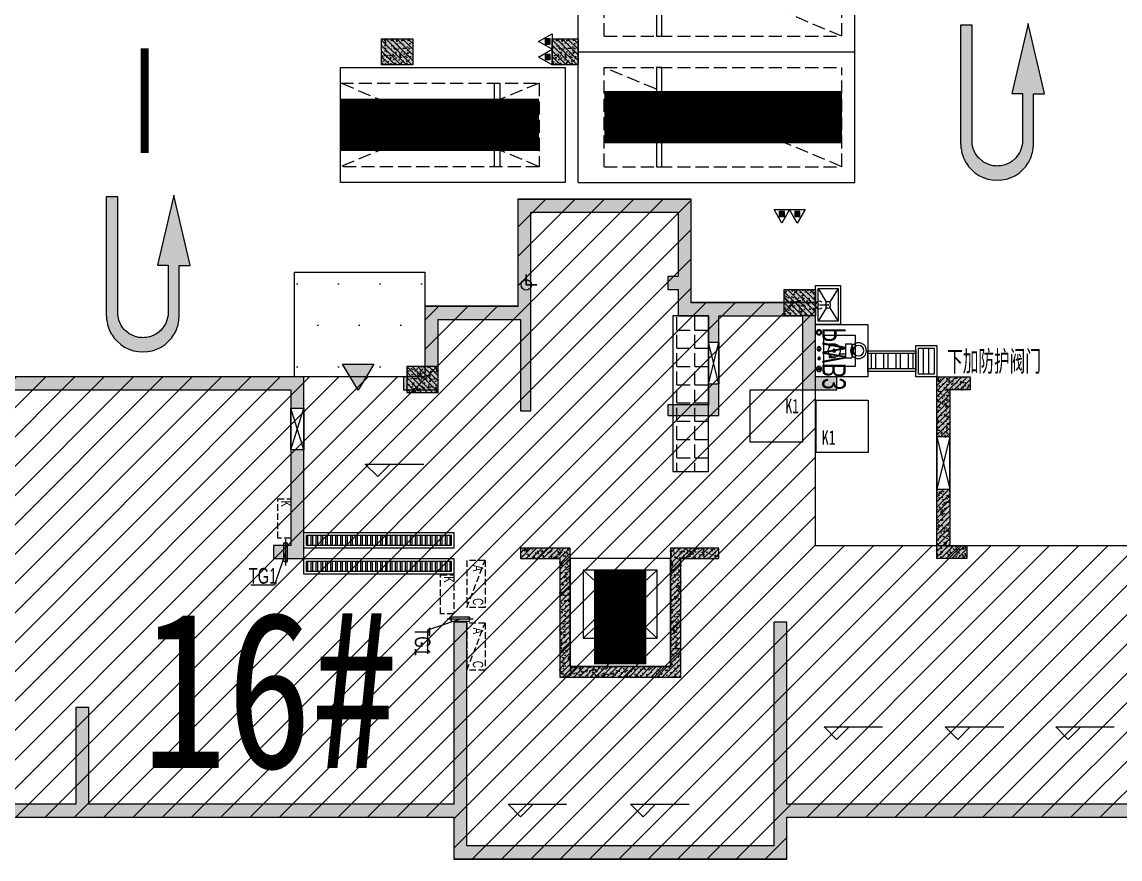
# Model space of a CAD drawing. Extents: x -1338203 to 1886333, y -783476 to 1038610.
# Drawn here: x 580519 to 601548, y 235343 to 251370 of the extents above; entities that cross this region are included whole.
import ezdxf
from ezdxf.enums import TextEntityAlignment as Align

# ---------------------------------------------------------------- set-up
doc = ezdxf.new("R2010")
doc.units = 0
doc.header["$LTSCALE"] = 1000
doc.header["$MEASUREMENT"] = 0
for name, pattern in [('A-001-平面B2$0$__DASH', [0.35, 0.25, -0.1]), ('A-16-平面B1改$0$DASH', [0.35, 0.25, -0.1]), ('DASH', [0.35, 0.25, -0.1])]:
    doc.linetypes.add(name, pattern=pattern)
for name, color, linetype in [('0A-P-PKNG-LINE', 9, 'Continuous'), ('0P-EQUIP-CW', 7, 'Continuous'), ('0P-PIPE-CW', 3, 'Continuous'), ('A-001-平面参照B1$0$0A-ELEV-PATT', 8, 'Continuous'), ('A-001-平面参照B1$0$0G-NOTE', 4, 'Continuous'), ('A-001-平面参照B1$0$AUDIT_D_220531184525-2', 40, 'Continuous'), ('A-001-车位参照B1$0$A-001-车位参照B1$0$0A-P-PKNG-CAR(A)', 43, 'Continuous'), ('A-001-车位参照B1$0$A-001-车位参照B1$0$0A-P-PKNG-CAR(B)', 21, 'Continuous'), ('A-16-平面B1改$0$0A-A-SYMB-LEAD', 13, 'Continuous'), ('A-16-平面B1改$0$0A-A-SYMB-SHAF', 190, 'Continuous'), ('A-16-平面B1改$0$0A-O-EQPM', 215, 'Continuous'), ('A-16-平面B1改$0$A-16-平面B1$0$0A-A-SYMB-ELEV', 150, 'Continuous'), ('A-16-平面B1改$0$A-16-平面B1$0$0A-E-EVTR', 2, 'Continuous'), ('A-16-平面B1改$0$A-16-平面B1$0$110户型坡道（A02.A03.A06）$0$0A-P-FLOR-P&D', 190, 'Continuous'), ('A-FIRE', 7, 'Continuous'), ('p-a-core', 1, 'Continuous'), ('p-a-mini', 150, 'Continuous'), ('p-a-regular', 5, 'Continuous'), ('S-16-柱墙B1_1$0$0S-CW-HATCH', 251, 'Continuous'), ('S-16-柱墙B1_1$0$0S-CW-HATCH-UP', 251, 'Continuous'), ('S-16-柱墙B1_1$0$0S-CW-LINE', 72, 'Continuous'), ('S-16-柱墙B1_1$0$0S-S-HOLE', 55, 'Continuous'), ('S001地下一墙柱$0$S001地下一墙柱$0$0S-CC-LINE', 52, 'Continuous'), ('S001地下一墙柱$0$S001地下一墙柱$0$0S-CW-HATCH', 251, 'Continuous'), ('S001地下一墙柱$0$S001地下一墙柱$0$0S-CW-HATCH-UP', 251, 'Continuous'), ('中心线', 42, 'Continuous'), ('可见线', 7, 'Continuous'), ('地面指向箭头', 7, 'Continuous'), ('负一层消火栓$0$0P-EQUIP-FH', 7, 'Continuous'), ('负一层集水坑及排水沟$0$0P-A-LEAD', 3, 'Continuous'), ('负一层集水坑及排水沟$0$负一层集水坑及排水沟$0$P001-预留预埋-B1$0$0A-O-FIXT', 6, 'Continuous'), ('负一层集水坑及排水沟$0$负一层集水坑及排水沟$0$P001-预留预埋-B1$0$0P-EQUIP-WW', 7, 'Continuous'), ('负一层集水坑及排水沟$0$负一层集水坑及排水沟$0$P001-预留预埋-B1$0$A-001-平面B1$0$0A-A-HATH', 8, 'Continuous'), ('负一层集水坑及排水沟$0$负一层集水坑及排水沟$0$P001-预留预埋-B1$0$A-001-平面B1$0$0A-P-ROOF-DRAN', 190, 'Continuous'), ('负一层集水坑及排水沟$0$负一层集水坑及排水沟$0$P001-预留预埋-B1$0$P001-预留预埋-B1$0$0P-EQUIP-WW', 7, 'Continuous')]:
    doc.layers.add(name, color=color, linetype=linetype)
for name, color, linetype, plot in [('A-001-主楼相对位置参照$0$AAD-A-MARK', 6, 'Continuous', False), ('A-16-平面B1改$0$A-16-平面B1$0$AAD-A-MARK', 6, 'Continuous', False), ('S-16-柱墙B1_1$0$AAD-A-MARK', 6, 'Continuous', False)]:
    doc.layers.add(name, color=color, linetype=linetype, plot=plot)
doc.styles.add('A-001-平面参照B1$0$AAD-HT', font='simhei.ttf', dxfattribs={"width": 0.6})
doc.styles.add('A-16-平面B1改$0$AAD-TXT', font='AAD-TXT', dxfattribs={"width": 0.7, "bigfont": 'AAD-HZTXT'})
doc.styles.add('仿宋_GB2312', font='simfang.ttf', dxfattribs={"width": 0.7, "height": 4})
doc.styles.add('负一层集水坑及排水沟$0$AAD-TXT', font='AAD-TXT.shx', dxfattribs={"width": 0.7, "bigfont": 'AAD-HZTXT.shx'})
doc.styles.add('负一层集水坑及排水沟$0$负一层集水坑及排水沟$0$P001-预留预埋-B1$0$P001-预留预埋-B1$0$AAD-TXT', font='AAD-TXT.shx', dxfattribs={"width": 0.7, "height": 3, "bigfont": 'AAD-HZTXT.shx'})
pattern_1 = [(45, (0, 0), (-53.03301, 53.03301), []), (50, (0, 0), (215.17805, -18.82564), [22.5, -247.5]), (355, (0, 0), (-41.6254, 225.6576), [18, -198]), (100.4514, (17.93, -1.57), (173.5528, 206.8319), [19.1221, -210.3426]), (46.1842, (0, 60), (320.1723, -49.6557), [33.75, -371.25]), (96.6356, (26.68, 55.86), (280.3988, 292.2354), [28.683, -315.514]), (351.1842, (0, 60), (280.3986, 292.2356), [27, -297]), (21, (30, 45), (179.0721, -120.7857), [22.5, -247.5]), (326, (30, 45), (72.9946, 217.545), [18, -198]), (71.4514, (44.92, 34.93), (252.0668, 96.75915), [19.1221, -210.3426]), (37.5, (0, 0), (3.64796, 99.86816), [0, -195.6, 0, -201, 0, -198.75]), (7.5, (0, 0), (78.92086, 118.32351), [0, -114.6, 0, -191.1, 0, -75.75]), (327.5, (-66.9, 0), (160.14673, -6.76646), [0, -75, 0, -234, 0, -310.5]), (317.5, (-96.9, 0), (174.95585, 30.0315), [0, -97.5, 0, -155.4, 0, -220.5])]

# ---------------------------------------------------------------- blocks, each defined once
blk = doc.blocks.new('A-001-平面参照B1')
at = {"layer": 'A-001-平面参照B1$0$0A-ELEV-PATT'}
h = blk.add_hatch(dxfattribs=at)
h.set_pattern_fill('DOTS', color=256, scale=500)
h.set_pattern_definition([(0, (-766365.4, -306889.1), (396.875, 793.75), [0, -793.75])])
h.paths.add_polyline_path([(-180629, -60313), (-178129, -60313), (-178129, -62313), (-180629, -62313)])
at = {"layer": 'A-001-平面参照B1$0$AUDIT_D_220531184525-2', "ltscale": 0.002}
blk.add_lwpolyline([(-180629, -62313), (-180629, -60313), (-178129, -60313), (-178129, -62313), (-180629, -62313)], dxfattribs=at)
at = {"layer": 'A-001-平面参照B1$0$0G-NOTE', "style": 'A-001-平面参照B1$0$AAD-HT', "width": 0.8}
blk.add_text('16#', height=3000, rotation=0, dxfattribs=at).set_placement((-183556, -68304), align=Align.MIDDLE_LEFT)
blk = doc.blocks.new('负一层集水坑及排水沟$0$负一层集水坑及排水沟$0$P001-预留预埋-B1$0$EREF')
at = {"layer": '负一层集水坑及排水沟$0$负一层集水坑及排水沟$0$P001-预留预埋-B1$0$P001-预留预埋-B1$0$0P-EQUIP-WW'}
for p, q in [((81104, 163835), (81104, 163235)), ((81704, 163835), (81104, 163835)), ((81704, 163235), (81704, 163835)), ((81748, 163902), (81730, 163920)), ((81767, 163905), (81733, 163939)), ((81777, 163917), (81745, 163949)), ((81274, 163735), (81337, 163735)), ((81274, 163735), (81274, 163719)), ((81274, 163719), (81317, 163719)), ((81274, 163706), (81306, 163706)), ((81274, 163706), (81274, 163615)), ((81274, 163615), (81285, 163615)), ((81471, 163735), (81534, 163735)), ((81491, 163719), (81534, 163719)), ((81502, 163706), (81534, 163706)), ((81523, 163615), (81534, 163615)), ((81534, 163735), (81534, 163719)), ((81534, 163706), (81534, 163615)), ((81270, 163416), (81538, 163416)), ((81270, 163416), (81270, 163295)), ((81345, 163529), (81345, 163416)), ((81463, 163529), (81463, 163416)), ((81538, 163416), (81538, 163295)), ((81104, 163235), (81704, 163235)), ((81270, 163295), (81538, 163295)), ((81328, 163289), (81480, 163289)), ((81328, 163289), (81328, 163280)), ((81328, 163280), (81480, 163280)), ((81345, 163295), (81345, 163289)), ((81345, 163280), (81345, 163252)), ((81463, 163295), (81463, 163289)), ((81463, 163280), (81463, 163252)), ((81480, 163289), (81480, 163280))]:
    blk.add_line(p, q, dxfattribs=at)
blk.add_lwpolyline([(80904, 163992), (80904, 162992), (81904, 162992), (81904, 163992)], close=True, dxfattribs=at)
for centre, radius in [((81054, 163926), 50), ((81054, 163926), 35), ((81369, 163926), 40), ((81369, 163926), 25), ((81554, 163926), 25), ((81554, 163926), 15), ((81754, 163926), 50), ((81754, 163926), 25), ((81404, 163635), 121), ((81404, 163635), 27), ((81404, 163170), 151), ((81404, 163170), 102)]:
    blk.add_circle(centre, radius, dxfattribs=at)
at = {"layer": '负一层集水坑及排水沟$0$负一层集水坑及排水沟$0$P001-预留预埋-B1$0$P001-预留预埋-B1$0$0P-EQUIP-WW', "style": '负一层集水坑及排水沟$0$负一层集水坑及排水沟$0$P001-预留预埋-B1$0$P001-预留预埋-B1$0$AAD-TXT', "width": 0.7}
blk.add_text('PWB3', height=450, dxfattribs=at).set_placement((80962, 163414, 3000))
blk = doc.blocks.new('负一层集水坑及排水沟$0$负一层集水坑及排水沟$0$P001-预留预埋-B1$0$$lvtry$00000191')
at = {"color": 0}
for p, q in [((-250, -50, 0), (-39, -219, 0)), ((39, -219, 0), (250, -50, 0)), ((-250, -450, 0), (-39, -281, 0)), ((39, -281, 0), (250, -450, 0))]:
    blk.add_line(p, q, dxfattribs=at)
at = {"color": 0, "elevation": 0}
for points in [[(300, -500), (300, 0), (-300, 0), (-300, -500)], [(250, -450), (250, -50), (-250, -50), (-250, -450)]]:
    blk.add_lwpolyline(points, close=True, dxfattribs=at)
at = {"color": 0}
blk.add_circle((0, -250, 0), 50, dxfattribs=at)
for p in [(0, -50, 0), (0, -250, 0)]:
    blk.add_point(p, dxfattribs=at)
blk = doc.blocks.new('负一层集水坑及排水沟')
at = {"layer": '负一层集水坑及排水沟$0$负一层集水坑及排水沟$0$P001-预留预埋-B1$0$A-001-平面B1$0$0A-A-HATH'}
h = blk.add_hatch(dxfattribs=at)
h.set_pattern_fill('STEEL', color=256, scale=150, angle=405)
h.set_pattern_definition([(90, (-209422.2, 146366.56), (-238.125, 2e-05), []), (90, (-209506.39, 146450.75), (-238.125, 2e-05), [])])
h.paths.add_polyline_path([(-168729, -61863), (-168729, -62163), (-169649, -62163), (-169649, -61863)])
at = {"layer": '负一层集水坑及排水沟$0$负一层集水坑及排水沟$0$P001-预留预埋-B1$0$0P-EQUIP-WW'}
for p, q in [((-168579, -62263), (-168579, -61763)), ((-168479, -62263), (-168479, -61763))]:
    blk.add_line(p, q, dxfattribs=at)
for points in [[(-168329, -61713), (-168329, -62313), (-168729, -62313), (-168729, -61713)], [(-168379, -61763), (-168379, -62263), (-168679, -62263), (-168679, -61763)]]:
    blk.add_lwpolyline(points, close=True, dxfattribs=at)
at = {"layer": '负一层集水坑及排水沟$0$负一层集水坑及排水沟$0$P001-预留预埋-B1$0$A-001-平面B1$0$0A-P-ROOF-DRAN'}
for points in [[(-169649, -61813), (-168729, -61813), (-168729, -62213), (-169649, -62213)], [(-168729, -61863), (-168729, -62163), (-169649, -62163), (-169649, -61863)]]:
    blk.add_lwpolyline(points, close=True, dxfattribs=at)
at = {"xscale": -1.000000000000001, "rotation": 90}
blk.add_blockref('负一层集水坑及排水沟$0$负一层集水坑及排水沟$0$P001-预留预埋-B1$0$EREF', (-6656, 19591), dxfattribs=at)
at = {"layer": '负一层集水坑及排水沟$0$负一层集水坑及排水沟$0$P001-预留预埋-B1$0$0A-O-FIXT', "xscale": -1.250000000000001, "yscale": 0.9600000000000013, "rotation": 90}
blk.add_blockref('负一层集水坑及排水沟$0$负一层集水坑及排水沟$0$P001-预留预埋-B1$0$$lvtry$00000191', (-170649, -60938, 0), dxfattribs=at)
at = {"layer": '负一层集水坑及排水沟$0$0P-A-LEAD', "color": 7, "style": '负一层集水坑及排水沟$0$AAD-TXT', "width": 0.7}
blk.add_text('下加防护阀门', height=450, dxfattribs=at).set_placement((-168129, -62255))
blk.add_text('下加防护阀门', height=450, dxfattribs=at).set_placement((-168129, -62255))
blk = doc.blocks.new('S-16-柱墙B1_1')
at = {"layer": 'S-16-柱墙B1_1$0$0S-CW-HATCH'}
h = blk.add_hatch(color=256, dxfattribs=at)
h.dxf.hatch_style = 1
h.paths.add_polyline_path([(3490, -1100), (3690, -1100), (3690, -1900), (3490, -1900), (3490, -2300), (2710, -2300), (2710, -2500), (3690, -2500), (3690, -590), (5290, -590), (5290, -2010), (5950, -2010), (5950, -1760), (5540, -1760), (5540, -340), (3160, -340), (3160, 1640), (-160, 1640), (-160, -410), (-1940, -410), (-1940, -1760), (-2350, -1760), (-2350, -2010), (-1690, -2010), (-1690, -660), (-110, -660), (-110, -2410), (90, -2410), (90, 1390), (2910, 1390), (2910, 160), (2710, 160), (2710, -90), (2910, -90), (2910, -590), (3490, -590)])
h = blk.add_hatch(color=256, dxfattribs=at)
h.dxf.hatch_style = 1
h.paths.add_polyline_path([(-4260, -3160), (-4510, -3160), (-4510, -4990), (-4840, -4990), (-4840, -5240), (-4260, -5240)], flags=17)
h.paths.add_polyline_path([(-12100, -8240), (-11850, -8240), (-11850, -9040), (-12100, -9040), (-12100, -10190), (-1390, -10190), (-1390, -10990), (4990, -10990), (4990, -10190), (26560, -10190), (26560, -10990), (32940, -10990), (32940, -10190), (43650, -10190), (43650, -1760), (36450, -1760), (35810, -1760), (35810, -5240), (36390, -5240), (36390, -4990), (36060, -4990), (36060, -2010), (36450, -2010), (43400, -2010), (43400, -4990), (43050, -4990), (43050, -5240), (43400, -5240), (43400, -9940), (40175, -9940), (40175, -8090), (39925, -8090), (39925, -9940), (32940, -9940), (32940, -6460), (32690, -6460), (32690, -10740), (26810, -10740), (26810, -6460), (26560, -6460), (26560, -9940), (19575, -9940), (19575, -8090), (19325, -8090), (19325, -9940), (16100, -9940), (16100, -7610), (15850, -7610), (15850, -9940), (15700, -9940), (15700, -7610), (15450, -7610), (15450, -9940), (12225, -9940), (12225, -8090), (11975, -8090), (11975, -9940), (4990, -9940), (4990, -6460), (4740, -6460), (4740, -10740), (-1140, -10740), (-1140, -6460), (-1390, -6460), (-1390, -9940), (-8375, -9940), (-8375, -8090), (-8625, -8090), (-8625, -9940), (-11850, -9940), (-11850, -5240), (-11500, -5240), (-11500, -4990), (-11850, -4990), (-11850, -3560), (-12100, -3560)])
h.paths.add_polyline_path([(-10500, -1760), (-10500, -2010), (-4510, -2010), (-4510, -2360), (-4260, -2360), (-4260, -1760)], flags=17)
h.paths.add_polyline_path([(-11300, -2010), (-11300, -1760), (-12100, -1760), (-12100, -2560), (-11850, -2560), (-11850, -2010)], flags=17)
h = blk.add_hatch(color=256, dxfattribs=at)
h.dxf.hatch_style = 1
h.paths.add_polyline_path([(7860, -2910), (8110, -2910), (8110, -2010), (8500, -2010), (8500, -1760), (7860, -1760)])
h.paths.add_polyline_path([(8110, -3910), (7860, -3910), (7860, -5240), (8440, -5240), (8440, -4990), (8110, -4990)])
h = blk.add_hatch(color=256, dxfattribs=at)
h.dxf.hatch_style = 1
h.paths.add_polyline_path([(2960, -5240), (3690, -5240), (3690, -5040), (2760, -5040), (2760, -7310), (840, -7310), (840, -5040), (-110, -5040), (-110, -5240), (640, -5240), (640, -7510), (2960, -7510)])
at = {"layer": 'S-16-柱墙B1_1$0$0S-CW-HATCH-UP'}
h = blk.add_hatch(dxfattribs=at)
h.set_pattern_fill('钢筋混凝土', color=256, scale=30)
h.set_pattern_definition([(45, (0, 0), (-53.033, 53.033), []), (50, (0, 0), (215.178, -18.8256), [22.5, -247.5]), (355, (0, 0), (-41.6254, 225.658), [18, -198]), (100.4514, (17.93, -1.57), (173.553, 206.832), [19.122, -210.3426]), (46.184, (0, 60), (320.172, -49.656), [33.75, -371.25]), (96.6356, (26.68, 55.86), (280.399, 292.235), [28.683, -315.514]), (351.184, (0, 60), (280.399, 292.236), [27, -297]), (21, (30, 45), (179.072, -120.7857), [22.5, -247.5]), (326, (30, 45), (72.9946, 217.545), [18, -198]), (71.4514, (44.92, 34.93), (252.067, 96.759), [19.122, -210.3426]), (37.5, (0, 0), (3.648, 99.8682), [0, -195.6, 0, -201, 0, -198.75]), (7.5, (0, 0), (78.9209, 118.3235), [0, -114.6, 0, -191.1, 0, -75.75]), (327.5, (-66.9, 0), (160.1467, -6.7665), [0, -75, 0, -234, 0, -310.5]), (317.5, (-96.9, 0), (174.956, 30.0315), [0, -97.5, 0, -155.4, 0, -220.5])])
h.paths.add_polyline_path([(3690, -1900), (3490, -1900), (3490, -2300), (2710, -2300), (2710, -2500), (3690, -2500), (3690, -590), (5290, -590), (5290, -2010), (5950, -2010), (5950, -1760), (5540, -1760), (5540, -340), (3160, -340), (3160, 1640), (-160, 1640), (-160, -410), (-1940, -410), (-1940, -1760), (-2350, -1760), (-2350, -2010), (-1690, -2010), (-1690, -660), (-110, -660), (-110, -2410), (90, -2410), (90, 1390), (2910, 1390), (2910, 160), (2710, 160), (2710, -90), (2910, -90), (2910, -590), (3490, -590), (3490, -1100), (3690, -1100)])
h = blk.add_hatch(dxfattribs=at)
h.set_pattern_fill('钢筋混凝土', color=256, scale=30)
h.set_pattern_definition(pattern_1)
h.paths.add_polyline_path([(-4260, -3160), (-4510, -3160), (-4510, -4990), (-4840, -4990), (-4840, -5240), (-4260, -5240)], flags=17)
h.paths.add_polyline_path([(-12100, -8240), (-11850, -8240), (-11850, -9040), (-12100, -9040), (-12100, -10190), (-1390, -10190), (-1390, -10990), (4990, -10990), (4990, -10190), (26560, -10190), (26560, -10990), (32940, -10990), (32940, -10190), (43650, -10190), (43650, -1760), (36450, -1760), (35810, -1760), (35810, -5240), (36390, -5240), (36390, -4990), (36060, -4990), (36060, -2010), (36450, -2010), (43400, -2010), (43400, -4990), (43050, -4990), (43050, -5240), (43400, -5240), (43400, -9940), (40175, -9940), (40175, -8090), (39925, -8090), (39925, -9940), (32940, -9940), (32940, -6460), (32690, -6460), (32690, -10740), (26810, -10740), (26810, -6460), (26560, -6460), (26560, -9940), (19575, -9940), (19575, -8090), (19325, -8090), (19325, -9940), (16100, -9940), (16100, -7610), (15850, -7610), (15850, -9940), (15700, -9940), (15700, -7610), (15450, -7610), (15450, -9940), (12225, -9940), (12225, -8090), (11975, -8090), (11975, -9940), (4990, -9940), (4990, -6460), (4740, -6460), (4740, -10740), (-1140, -10740), (-1140, -6460), (-1390, -6460), (-1390, -9940), (-8375, -9940), (-8375, -8090), (-8625, -8090), (-8625, -9940), (-11850, -9940), (-11850, -5240), (-11500, -5240), (-11500, -4990), (-11850, -4990), (-11850, -3560), (-12100, -3560)])
h.paths.add_polyline_path([(-11300, -2010), (-11300, -1760), (-12100, -1760), (-12100, -2560), (-11850, -2560), (-11850, -2010)], flags=17)
h.paths.add_polyline_path([(-10500, -1760), (-10500, -2010), (-4510, -2010), (-4510, -2360), (-4260, -2360), (-4260, -1760)], flags=17)
h = blk.add_hatch(dxfattribs=at)
h.set_pattern_fill('钢筋混凝土', color=256, scale=30)
h.set_pattern_definition(pattern_1)
h.paths.add_polyline_path([(8110, -3910), (7860, -3910), (7860, -5240), (8440, -5240), (8440, -4990), (8110, -4990)])
h.paths.add_polyline_path([(7860, -2910), (8110, -2910), (8110, -2010), (8500, -2010), (8500, -1760), (7860, -1760)])
h = blk.add_hatch(dxfattribs=at)
h.set_pattern_fill('钢筋混凝土', color=256, scale=30)
h.set_pattern_definition([(45, (1424320, 709315), (-53.0330086, 53.0330086), []), (50, (1424320, 709315), (215.178055, -18.82564), [22.5, -247.5]), (355, (1424320, 709315), (-41.6254, 225.65764), [18, -198]), (100.4514, (1424337.93, 709313.43), (173.552815, 206.831863), [19.122057, -210.342634]), (46.1842, (1424320, 709375), (320.172315, -49.655704), [33.75, -371.25]), (96.6356, (1424346.68, 709370.86), (280.39881, 292.23536), [28.683086, -315.5139]), (351.1842, (1424320, 709375), (280.398584, 292.23558), [27, -297]), (21, (1424350, 709360), (179.072116, -120.785667), [22.5, -247.5]), (326, (1424350, 709360), (72.9946, 217.545014), [18, -198]), (71.4514, (1424364.92, 709349.93), (252.066789, 96.75915), [19.122057, -210.342634]), (37.5, (1424320, 709315), (3.6479566, 99.868156), [0, -195.6, 0, -201, 0, -198.75]), (7.5, (1424320, 709315), (78.920861, 118.3235136), [0, -114.6, 0, -191.1, 0, -75.75]), (327.5, (1424253.1, 709315), (160.146731, -6.7664615), [0, -75, 0, -234, 0, -310.5]), (317.5, (1424223.1, 709315), (174.955851, 30.031495), [0, -97.5, 0, -155.4, 0, -220.5])])
h.paths.add_polyline_path([(2960, -5240), (3690, -5240), (3690, -5040), (2760, -5040), (2760, -7310), (840, -7310), (840, -5040), (-110, -5040), (-110, -5240), (640, -5240), (640, -7510), (2960, -7510)])
at = {"layer": 'S-16-柱墙B1_1$0$0S-CW-LINE'}
blk.add_lwpolyline([(2910, -90), (2910, -590), (3490, -590), (3490, -2300), (2710, -2300), (2710, -2500), (3690, -2500), (3690, -590), (5290, -590), (5290, -2010), (5950, -2010), (5950, -1760), (5540, -1760), (5540, -340), (3160, -340), (3160, 1640), (-160, 1640), (-160, -410), (-1940, -410), (-1940, -1760), (-2350, -1760), (-2350, -2010), (-1690, -2010), (-1690, -660), (-110, -660), (-110, -2410), (90, -2410), (90, 1390), (2910, 1390), (2910, 160), (2710, 160), (2710, -90), (2910, -90)], dxfattribs=at)
at = {"layer": 'S-16-柱墙B1_1$0$0S-CW-LINE', "flags": 128}
for points in [[(11975, -9940), (4990, -9940), (4990, -6460), (4740, -6460), (4740, -10740), (-1140, -10740), (-1140, -6460), (-1390, -6460), (-1390, -9940), (-8375, -9940), (-8375, -8090), (-8625, -8090), (-8625, -9940), (-11850, -9940)], [(-11850, -2010), (-4510, -2010), (-4510, -4990), (-4840, -4990), (-4840, -5240), (-4260, -5240), (-4260, -1760), (-12100, -1760)], [(-12100, -10190), (-1390, -10190), (-1390, -10990), (4990, -10990), (4990, -10190), (26560, -10190)]]:
    blk.add_lwpolyline(points, dxfattribs=at)
at = {"layer": 'S-16-柱墙B1_1$0$0S-CW-LINE'}
for points in [[(8500, -1760), (8500, -2010), (8110, -2010), (8110, -4990), (8440, -4990), (8440, -5240), (7860, -5240), (7860, -1760)], [(2960, -5240), (3690, -5240), (3690, -5040), (2760, -5040), (2760, -7310), (840, -7310), (840, -5040), (-110, -5040), (-110, -5240), (640, -5240), (640, -7510), (2960, -7510)]]:
    blk.add_lwpolyline(points, close=True, dxfattribs=at)
at = {"layer": 'S-16-柱墙B1_1$0$0S-S-HOLE'}
for p, q in [((3490, -1900), (3690, -1100)), ((3690, -1900), (3490, -1100)), ((-4510, -3160), (-4260, -2360)), ((-4260, -3160), (-4510, -2360))]:
    blk.add_line(p, q, dxfattribs=at)
for points in [[(3490, -1100), (3690, -1100), (3690, -1900), (3490, -1900)], [(-4510, -2360), (-4260, -2360), (-4260, -3160), (-4510, -3160)], [(-4510, -2360), (-4260, -2360), (-4260, -3160), (-4510, -3160)], [(8110, -2910), (7860, -2910), (7860, -3910), (8110, -3910)]]:
    blk.add_lwpolyline(points, close=True, dxfattribs=at)
blk.add_lwpolyline([(8110, -2010), (8110, -2910)], dxfattribs=at)
at = {"layer": 'S-16-柱墙B1_1$0$0S-S-HOLE', "flags": 128}
for points in [[(7860, -2910), (8110, -3910)], [(8110, -2910), (7860, -3910)]]:
    blk.add_lwpolyline(points, dxfattribs=at)
at = {"layer": 'S-16-柱墙B1_1$0$AAD-A-MARK'}
blk.add_lwpolyline([(200, 0), (0, 0), (0, 200), (0, 0)], close=True, dxfattribs=at)
blk.add_circle((0, 0), 100, dxfattribs=at)
blk.add_circle((0, 0), 100, dxfattribs=at)
blk = doc.blocks.new('S001地下一墙柱')
at = {"layer": 'S001地下一墙柱$0$S001地下一墙柱$0$0S-CW-HATCH'}
h = blk.add_hatch(color=256, dxfattribs=at)
h.dxf.hatch_style = 1
h.paths.add_polyline_path([(-178959, -56340), (-178959, -55840), (-178359, -55840), (-178359, -56340)])
h = blk.add_hatch(color=256, dxfattribs=at)
h.dxf.hatch_style = 1
h.paths.add_polyline_path([(-175695, -56340), (-175695, -55840), (-175195, -55840), (-175195, -56340)])
h = blk.add_hatch(color=256, dxfattribs=at)
h.dxf.hatch_style = 1
h.paths.add_polyline_path([(-171249, -61143), (-171249, -60643), (-170649, -60643), (-170649, -61143)])
h = blk.add_hatch(color=256, dxfattribs=at)
h.dxf.hatch_style = 1
h.paths.add_polyline_path([(-177879, -62613), (-177879, -62113), (-178479, -62113), (-178479, -62613)])
at = {"layer": 'S001地下一墙柱$0$S001地下一墙柱$0$0S-CW-HATCH-UP'}
h = blk.add_hatch(dxfattribs=at)
h.set_pattern_fill('钢筋混凝土', color=256, scale=30, angle=-90)
h.set_pattern_definition([(315, (-176006.92, -88650.73), (53.03301, 53.03301), []), (320, (-176006.92, -88650.73), (-18.8256, -215.1781), [22.5, -247.5]), (265, (-176006.92, -88650.73), (225.6576, 41.6254), [18, -198]), (10.4514, (-176008.49, -88668.66), (206.8319, -173.5528), [19.122, -210.3426]), (316.1842, (-175946.92, -88650.73), (-49.6557, -320.1723), [33.75, -371.25]), (6.6356, (-175951.06, -88677.4), (292.2354, -280.3988), [28.683, -315.514]), (261.1842, (-175946.92, -88650.73), (292.2356, -280.3986), [27, -297]), (291, (-175961.92, -88680.73), (-120.7857, -179.0721), [22.5, -247.5]), (236, (-175961.92, -88680.73), (217.545, -72.9946), [18, -198]), (341.4514, (-175971.99, -88695.66), (96.7591, -252.0668), [19.122, -210.3426]), (307.5, (-176006.92, -88650.73), (99.86816, -3.64796), [0, -195.6, 0, -201, 0, -198.75]), (277.5, (-176006.92, -88650.73), (118.3235, -78.92086), [0, -114.6, 0, -191.1, 0, -75.75]), (237.5, (-176006.92, -88583.83), (-6.76646, -160.14673), [0, -75, 0, -234, 0, -310.5]), (227.5, (-176006.92, -88553.83), (30.0315, -174.95585), [0, -97.5, 0, -155.4, 0, -220.5])])
h.paths.add_polyline_path([(-178959, -56340), (-178959, -55840), (-178359, -55840), (-178359, -56340)])
h = blk.add_hatch(dxfattribs=at)
h.set_pattern_fill('钢筋混凝土', color=256, scale=30, angle=-90)
h.set_pattern_definition([(315, (-172842.935, -88650.73), (53.03301, 53.03301), []), (320, (-172842.94, -88650.73), (-18.8256, -215.1781), [22.5, -247.5]), (265, (-172842.94, -88650.73), (225.6576, 41.6254), [18, -198]), (10.4514, (-172844.5, -88668.66), (206.8319, -173.5528), [19.122, -210.3426]), (316.1842, (-172782.94, -88650.73), (-49.6557, -320.1723), [33.75, -371.25]), (6.6356, (-172787.07, -88677.4), (292.2354, -280.3988), [28.683, -315.514]), (261.1842, (-172782.94, -88650.73), (292.2356, -280.3986), [27, -297]), (291, (-172797.94, -88680.73), (-120.7857, -179.0721), [22.5, -247.5]), (236, (-172797.94, -88680.73), (217.545, -72.9946), [18, -198]), (341.4514, (-172808, -88695.66), (96.7591, -252.0668), [19.122, -210.3426]), (307.5, (-172842.935, -88650.73), (99.86816, -3.64796), [0, -195.6, 0, -201, 0, -198.75]), (277.5, (-172842.94, -88650.73), (118.3235, -78.92086), [0, -114.6, 0, -191.1, 0, -75.75]), (237.5, (-172842.935, -88583.83), (-6.76646, -160.14673), [0, -75, 0, -234, 0, -310.5]), (227.5, (-172842.94, -88553.83), (30.0315, -174.95585), [0, -97.5, 0, -155.4, 0, -220.5])])
h.paths.add_polyline_path([(-175695, -56340), (-175695, -55840), (-175195, -55840), (-175195, -56340)])
h = blk.add_hatch(dxfattribs=at)
h.set_pattern_fill('钢筋混凝土', color=256, scale=30, angle=-90)
h.set_pattern_definition([(315, (-184646.91, -93454.22), (53.03301, 53.03301), []), (320, (-184646.91, -93454.22), (-18.8256, -215.17805), [22.5, -247.5]), (265, (-184646.9, -93454.22), (225.6576, 41.6254), [18, -198]), (10.4514, (-184648.48, -93472.15), (206.8319, -173.5528), [19.122, -210.3426]), (316.1842, (-184586.9, -93454.22), (-49.6557, -320.1723), [33.75, -371.25]), (6.6356, (-184591.05, -93480.9), (292.2354, -280.3988), [28.683, -315.514]), (261.1842, (-184586.9, -93454.22), (292.2356, -280.3986), [27, -297]), (291, (-184601.91, -93484.22), (-120.7857, -179.0721), [22.5, -247.5]), (236, (-184601.9, -93484.22), (217.545, -72.9946), [18, -198]), (341.4514, (-184611.97, -93499.14), (96.7591, -252.0668), [19.122, -210.3426]), (307.5, (-184646.91, -93454.22), (99.86816, -3.64796), [0, -195.6, 0, -201, 0, -198.75]), (277.5, (-184646.91, -93454.22), (118.3235, -78.92086), [0, -114.6, 0, -191.1, 0, -75.75]), (237.5, (-184646.91, -93387.32), (-6.76646, -160.14673), [0, -75, 0, -234, 0, -310.5]), (227.5, (-184646.91, -93357.32), (30.0315, -174.95585), [0, -97.5, 0, -155.4, 0, -220.5])])
h.paths.add_polyline_path([(-171249, -61143), (-171249, -60643), (-170649, -60643), (-170649, -61143)])
h = blk.add_hatch(dxfattribs=at)
h.set_pattern_fill('钢筋混凝土', color=256, scale=30, angle=-90)
h.set_pattern_definition([(315, (-168927.05, -94924.22), (53.03301, 53.03301), []), (320, (-168927.05, -94924.22), (-18.8256, -215.1781), [22.5, -247.5]), (265, (-168927.05, -94924.22), (225.6576, 41.6254), [18, -198]), (10.4514, (-168928.62, -94942.15), (206.8319, -173.5528), [19.122, -210.3426]), (316.1842, (-168867.05, -94924.22), (-49.6557, -320.1723), [33.75, -371.25]), (6.6356, (-168871.2, -94950.9), (292.2354, -280.3988), [28.683, -315.514]), (261.1842, (-168867.05, -94924.22), (292.2356, -280.3986), [27, -297]), (291, (-168882.05, -94954.22), (-120.7857, -179.0721), [22.5, -247.5]), (236, (-168882.05, -94954.22), (217.545, -72.9946), [18, -198]), (341.4514, (-168892.11, -94969.14), (96.7591, -252.0668), [19.122, -210.3426]), (307.5, (-168927.05, -94924.22), (99.86816, -3.64796), [0, -195.6, 0, -201, 0, -198.75]), (277.5, (-168927.05, -94924.22), (118.3235, -78.92086), [0, -114.6, 0, -191.1, 0, -75.75]), (237.5, (-168927.05, -94857.32), (-6.76646, -160.14673), [0, -75, 0, -234, 0, -310.5]), (227.5, (-168927.05, -94827.32), (30.0315, -174.95585), [0, -97.5, 0, -155.4, 0, -220.5])])
h.paths.add_polyline_path([(-177879, -62613), (-177879, -62113), (-178479, -62113), (-178479, -62613)])
at = {"layer": 'S001地下一墙柱$0$S001地下一墙柱$0$0S-CC-LINE'}
for points in [[(-178959, -56340), (-178959, -55840), (-178359, -55840), (-178359, -56340)], [(-175695, -56340), (-175695, -55840), (-175195, -55840), (-175195, -56340)], [(-171249, -61143), (-171249, -60643), (-170649, -60643), (-170649, -61143)], [(-177879, -62613), (-177879, -62113), (-178479, -62113), (-178479, -62613)]]:
    blk.add_lwpolyline(points, close=True, dxfattribs=at)
at = {"ltscale": 0.002}
blk.add_blockref('S-16-柱墙B1_1', (-176189, -60553), dxfattribs=at)
blk = doc.blocks.new('负一层消火栓$0$$TwtSys$00000546')
h = blk.add_hatch()
h.set_pattern_fill('ANSI31', color=256, scale=200, style=0)
h.set_pattern_definition([(45, (-38543.802, -6670.83), (-17.67767, 17.67767), [])])
h.paths.add_polyline_path([(-65, 174), (65, 174), (65, 44), (-65, 44)])
for points in [[(0, 344), (-198, 0), (198, 0)], [(-65, 174), (65, 174), (65, 44), (-65, 44)]]:
    blk.add_lwpolyline(points, close=True)
blk = doc.blocks.new('负一层消火栓')
at = {"layer": '负一层消火栓$0$0P-EQUIP-FH', "zscale": 0.75}
for p, xscale, yscale, rotation in [((-175695, -55894), -0.7500000000000013, 0.7500000000000013, 90), ((-175695, -56191), -0.7500000000000013, 0.7500000000000013, 90), ((-171295, -59113), -0.75, 0.75, 180), ((-170998, -59113), -0.75, 0.75, 180)]:
    blk.add_blockref('负一层消火栓$0$$TwtSys$00000546', p, dxfattribs=dict(at, xscale=xscale, yscale=yscale, rotation=rotation))
blk = doc.blocks.new('$TwtSys$00000320')
at = {"const_width": 20}
for points in [[(0, 0), (0, -121)], [(-37, -83), (37, -83)]]:
    blk.add_lwpolyline(points, dxfattribs=at)
blk = doc.blocks.new('A$Cee0fc4ce')
at = {"layer": '0P-PIPE-CW', "linetype": 'Continuous'}
blk.add_arc((-170574, -60939), 75, 45, 315, dxfattribs=at)
at = {"layer": '0P-EQUIP-CW', "xscale": 1.5, "yscale": -1.5, "zscale": 1.5, "rotation": 270}
blk.add_blockref('$TwtSys$00000320', (-170574, -60939), dxfattribs=at)
blk = doc.blocks.new('JTDT')
at = {"layer": 'A-FIRE'}
h = blk.add_hatch(color=251, dxfattribs=at)
h.dxf.hatch_style = 1
h.paths.add_polyline_path([(189165, 82916), (189162, 82988), (189159, 82988), (189147, 83060), (189144, 83075), (189126, 83123), (189114, 83162), (189105, 83180), (189081, 83230), (189072, 83245), (189057, 83269), (189036, 83299), (189024, 83317), (189021, 83320), (189021, 83323), (188961, 83389), (188893, 83449), (188818, 83500), (188734, 83542), (188650, 83571), (188561, 83586), (188468, 83592), (188378, 83586), (188288, 83571), (188202, 83542), (188118, 83500), (188043, 83449), (187974, 83389), (187915, 83323), (187915, 83320), (187912, 83317), (187900, 83299), (187882, 83269), (187864, 83245), (187858, 83230), (187831, 83180), (187822, 83162), (187810, 83123), (187795, 83075), (187789, 83060), (187777, 82988), (187771, 82916), (187771, 82895), (187771, 82839), (187771, 81938), (187559, 81938), (187559, 81935), (187867, 80625), (187876, 80592), (187882, 80625), (188190, 81935), (187983, 81935), (187983, 81938), (187983, 82839), (187986, 82895), (187989, 82916), (188007, 82988), (188037, 83060), (188046, 83075), (188076, 83123), (188109, 83162), (188124, 83180), (188184, 83230), (188205, 83245), (188247, 83269), (188318, 83299), (188390, 83317), (188441, 83320), (188468, 83323), (188492, 83320), (188543, 83317), (188615, 83299), (188686, 83269), (188728, 83245), (188749, 83230), (188809, 83180), (188824, 83162), (188857, 83123), (188887, 83075), (188896, 83060), (188926, 82988), (188944, 82916), (188947, 82895), (188949, 82839), (188949, 80625), (189168, 80625), (189168, 82839), (189168, 82895)])
at = {"layer": '地面指向箭头', "color": 251, "linetype": 'Continuous'}
blk.add_lwpolyline([(189165, 82916), (189162, 82988), (189159, 82988), (189147, 83060), (189144, 83075), (189126, 83123), (189114, 83162), (189105, 83180), (189081, 83230), (189072, 83245), (189057, 83269), (189036, 83299), (189024, 83317), (189021, 83320), (189021, 83323), (188961, 83389), (188893, 83449), (188818, 83500), (188734, 83542), (188650, 83571), (188561, 83586), (188468, 83592), (188378, 83586), (188288, 83571), (188202, 83542), (188118, 83500), (188043, 83449), (187974, 83389), (187915, 83323), (187915, 83320), (187912, 83317), (187900, 83299), (187882, 83269), (187864, 83245), (187858, 83230), (187831, 83180), (187822, 83162), (187810, 83123), (187795, 83075), (187789, 83060), (187777, 82988), (187771, 82916), (187771, 82895), (187771, 82839), (187771, 81938), (187559, 81938), (187559, 81935), (187867, 80625), (187876, 80592), (187882, 80625), (188190, 81935), (187983, 81935), (187983, 81938), (187983, 82839), (187986, 82895), (187989, 82916), (188007, 82988), (188037, 83060), (188046, 83075), (188076, 83123), (188109, 83162), (188124, 83180), (188184, 83230), (188205, 83245), (188247, 83269), (188318, 83299), (188390, 83317), (188441, 83320), (188468, 83323), (188492, 83320), (188543, 83317), (188615, 83299), (188686, 83269), (188728, 83245), (188749, 83230), (188809, 83180), (188824, 83162), (188857, 83123), (188887, 83075), (188896, 83060), (188926, 82988), (188944, 82916), (188947, 82895), (188949, 82839), (188949, 80625), (189168, 80625), (189168, 82839), (189168, 82895), (189165, 82916)], dxfattribs=at)
blk = doc.blocks.new('A$C9cb663f1')
at = {"layer": '中心线', "color": 251, "const_width": 150}
blk.add_lwpolyline([(170224, -110898), (170224, -112898)], dxfattribs=at)
at = {"layer": '地面指向箭头', "color": 251, "rotation": 180}
for p in [(375017, -29828), (358656, -33116)]:
    blk.add_blockref('JTDT', p, dxfattribs=at)
blk = doc.blocks.new('A$C488321c4')
at = {"layer": '地面指向箭头'}
h = blk.add_hatch(color=251, dxfattribs=at)
h.dxf.hatch_style = 1
h.paths.add_polyline_path([(174613, -116942), (174313, -117442), (174013, -116942)])
at = {"layer": '地面指向箭头', "color": 251, "flags": 128}
blk.add_lwpolyline([(174613, -116942), (174313, -117442), (174013, -116942), (174613, -116942)], dxfattribs=at)
blk = doc.blocks.new('JSK')
at = {"layer": '可见线', "color": 1, "elevation": -83150}
for points in [[(37136, -50454), (38136, -50454), (38136, -51454), (37136, -51454)], [(38396, -50654), (39396, -50654), (39396, -51654), (38396, -51654)]]:
    blk.add_lwpolyline(points, close=True, dxfattribs=at)
at = {"layer": '可见线', "color": 1, "style": '仿宋_GB2312', "width": 0.7}
for p in [(37808, -50901, -83150), (38506, -51505, -83150)]:
    blk.add_text('K1', height=275.7, dxfattribs=at).set_placement(p)
blk = doc.blocks.new('A-001-车位参照B1$0$A-001-车位参照B1$0$A-001-车位参照B1$0$ddd')
for p, q in [((0, 2500), (5300, 2500)), ((0, 2500), (0, 0)), ((5300, 2500), (5300, 0)), ((0, 0), (5300, 0))]:
    blk.add_line(p, q)
at = {"linetype": 'A-001-平面B2$0$__DASH'}
for p, q in [((500, 2200), (500, 300)), ((500, 2200), (5050, 2200)), ((5050, 2200), (5050, 300)), ((500, 300), (5050, 300))]:
    blk.add_line(p, q, dxfattribs=at)
blk.add_lwpolyline([(5050, 2200), (500, 300)], dxfattribs=at)
blk.add_lwpolyline([(1500, 300), (1500, 2200), (1600, 2200), (1600, 300)], close=True)
at = {"layer": 'p-a-regular', "ltscale": 0.002, "const_width": 1000}
blk.add_lwpolyline([(500, 1250), (5050, 1250)], dxfattribs=at)
blk = doc.blocks.new('A-001-车位参照B1$0$A-001-车位参照B1$0$A-001-车位参照B1$0$A$C43AE5A3B')
at = {"color": 241}
blk.add_lwpolyline([(2500, 0), (2500, 4300), (300, 4300), (300, 0)], close=True, dxfattribs=at)
at = {"color": 241, "linetype": 'DASH'}
for points in [[(2200, 0), (2200, 3800), (600, 3800), (600, 0), (2200, 0)], [(600, 3800), (2200, 0)], [(2200, 3800), (600, 0)]]:
    blk.add_lwpolyline(points, dxfattribs=at)
at = {"color": 241}
blk.add_lwpolyline([(2200, 3050), (600, 3050), (600, 2950), (2200, 2950), (2200, 3050)], dxfattribs=at)
at = {"layer": 'p-a-mini', "ltscale": 0.002, "const_width": 1000}
blk.add_lwpolyline([(1400, 0), (1400, 3800)], dxfattribs=at)
blk = doc.blocks.new('A-16-平面B1改$0$AAD_ARCH_EQPM_室内空调挂机')
at = {"layer": 'A-16-平面B1改$0$0A-O-EQPM', "linetype": 'A-16-平面B1改$0$DASH', "ltscale": 0.5}
blk.add_lwpolyline([(375, 125), (375, -125), (-375, -125), (-375, 125), (375, 125)], dxfattribs=at)
at = {"layer": 'A-16-平面B1改$0$0A-O-EQPM', "ltscale": 0.5, "style": 'A-16-平面B1改$0$AAD-TXT', "width": 0.7}
blk.add_text('K', height=200, dxfattribs=at).set_placement((-346, -63))
blk = doc.blocks.new('*U393')
at = {"ltscale": 0.5}
blk.add_blockref('A-16-平面B1改$0$AAD_ARCH_EQPM_室内空调挂机', (0, 0), dxfattribs=at)
blk = doc.blocks.new('A-16-平面B1改$0$AAD_ARCH_EQPM_高位空调室外机')
at = {"layer": 'A-16-平面B1改$0$0A-O-EQPM', "linetype": 'A-16-平面B1改$0$DASH', "ltscale": 0.5}
blk.add_lwpolyline([(-450, 175), (-450, -175), (450, -175), (-450, 175), (450, 175), (450, -175)], dxfattribs=at)
at = {"layer": 'A-16-平面B1改$0$0A-O-EQPM', "linetype": 'Continuous', "style": 'A-16-平面B1改$0$AAD-TXT', "width": 0.7}
for s, p in [('A', (-364, -58)), ('C', (274, -58))]:
    blk.add_text(s, height=200, dxfattribs=at).set_placement(p)
blk = doc.blocks.new('*U394')
at = {"ltscale": 0.5}
blk.add_blockref('A-16-平面B1改$0$AAD_ARCH_EQPM_高位空调室外机', (0, 0), dxfattribs=at)
blk = doc.blocks.new('*U395')
at = {"layer": 'A-16-平面B1改$0$0A-A-SYMB-LEAD'}
blk.add_line((212, -627), (662, -627), dxfattribs=at)
at = {"layer": 'A-16-平面B1改$0$0A-A-SYMB-LEAD', "style": 'A-16-平面B1改$0$AAD-TXT', "width": 0.7}
blk.add_attdef('TG', text='', height=300, dxfattribs=at).set_placement((431, -722), align=Align.MIDDLE_CENTER)
blk.add_wipeout([(-40, -175), (-40, 175), (40, 175), (40, -175)])
for p, q in [((0, 250), (0, -250)), ((-40, 175), (-40, -175)), ((40, -175), (40, 175))]:
    blk.add_line(p, q)
for points in [[(40, 175, 0.300928), (0, 175, -0.257374), (-40, 175, 0.885502)], [(0, 175, -0.401237), (0, 175, 0.257374), (-40, 175, -0.885502)], [(40, -175, 0.300928), (0, -175, -0.257374), (-40, -175, 0.885502)], [(0, -175, -0.401237), (0, -175, 0.257374), (40, -175, -0.885502)]]:
    blk.add_lwpolyline(points, format="xyb")
at = {"layer": 'A-16-平面B1改$0$0A-A-SYMB-LEAD'}
blk.add_line((0, 0), (212, -627), dxfattribs=at)
blk = doc.blocks.new('*U396')
at = {"layer": 'A-16-平面B1改$0$0A-A-SYMB-LEAD'}
blk.add_line((-212, -627), (-662, -627), dxfattribs=at)
at = {"layer": 'A-16-平面B1改$0$0A-A-SYMB-LEAD', "style": 'A-16-平面B1改$0$AAD-TXT', "width": 0.7}
blk.add_attdef('TG', text='', height=300, dxfattribs=at).set_placement((-431, -450), align=Align.MIDDLE_CENTER)
blk.add_wipeout([(-40, -175), (-40, 175), (40, 175), (40, -175)])
for p, q in [((0, 250), (0, -250)), ((-40, 175), (-40, -175)), ((40, -175), (40, 175))]:
    blk.add_line(p, q)
for points in [[(40, 175, 0.300928), (0, 175, -0.257374), (-40, 175, 0.885502)], [(0, 175, -0.401237), (0, 175, 0.257374), (-40, 175, -0.885502)], [(40, -175, 0.300928), (0, -175, -0.257374), (-40, -175, 0.885502)], [(0, -175, -0.401237), (0, -175, 0.257374), (40, -175, -0.885502)]]:
    blk.add_lwpolyline(points, format="xyb")
at = {"layer": 'A-16-平面B1改$0$0A-A-SYMB-LEAD'}
blk.add_line((0, 0), (-212, -627), dxfattribs=at)
blk = doc.blocks.new('A-16-平面B1改')
at = {"true_color": 0x636466}
h = blk.add_hatch(dxfattribs=at)
h.set_pattern_fill('ANGLE', color=251, scale=100)
h.set_pattern_definition([(0, (-2123058.97, 566082.9), (0, 349.25), [254, -95.25]), (90, (-2123058.97, 566082.9), (-349.25, 2e-14), [254, -95.25])])
h.paths.add_polyline_path([(2810, -3570), (3490, -3570), (3490, -590), (2810, -590)])
at = {"layer": 'A-16-平面B1改$0$A-16-平面B1$0$110户型坡道（A02.A03.A06）$0$0A-P-FLOR-P&D'}
h = blk.add_hatch(dxfattribs=at)
h.set_pattern_fill('ANSI32', color=256, scale=20, angle=-135)
h.set_pattern_definition([(270, (461214.43, 21542.85), (95.25, 6e-09), []), (270, (461182.68, 21511.1), (95.25, 6e-09), [])])
h.paths.add_polyline_path([(-1440, -4990), (-4210, -4990), (-4210, -4790), (-1640, -4790), (-1440, -4790)])
h = blk.add_hatch(dxfattribs=at)
h.set_pattern_fill('ANSI32', color=256, scale=20, angle=-135)
h.set_pattern_definition([(270, (461214.43, 21042.85), (95.25, 6e-09), []), (270, (461182.68, 21011.1), (95.25, 6e-09), [])])
h.paths.add_polyline_path([(-1440, -5490), (-4210, -5490), (-4210, -5290), (-1640, -5290), (-1440, -5290)])
blk.add_lwpolyline([(2810, -3570), (3490, -3570), (3490, -590), (2810, -590)], close=True)
at = {"layer": 'A-16-平面B1改$0$A-16-平面B1$0$0A-A-SYMB-ELEV'}
for p, q in [((-2844, -3671), (-3084, -3431)), ((-3084, -3431), (-1964, -3431)), ((-2844, -3671), (-2604, -3431)), ((5942, -8703), (5702, -8463)), ((5702, -8463), (6822, -8463)), ((5942, -8703), (6182, -8463)), ((8263, -8703), (8023, -8463)), ((8023, -8463), (9143, -8463)), ((8263, -8703), (8503, -8463)), ((10380, -8703), (10140, -8463)), ((10140, -8463), (11260, -8463)), ((10380, -8703), (10620, -8463)), ((-108, -10183), (-348, -9943)), ((-348, -9943), (772, -9943)), ((-108, -10183), (132, -9943)), ((2238, -10183), (1998, -9943)), ((1998, -9943), (3118, -9943)), ((2238, -10183), (2478, -9943))]:
    blk.add_line(p, q, dxfattribs=at)
at = {"layer": 'A-16-平面B1改$0$A-16-平面B1$0$0A-E-EVTR'}
for p, q in [((2507, -5465), (1087, -5465)), ((1087, -5465), (1087, -6761)), ((2507, -6761), (1087, -5465)), ((2507, -5465), (1087, -6761)), ((2507, -6761), (2507, -5465)), ((1087, -6761), (2507, -6761)), ((2223, -6923), (1371, -6923)), ((1371, -6923), (1371, -7085)), ((2223, -7085), (2223, -6923)), ((1371, -7085), (2223, -7085))]:
    blk.add_line(p, q, dxfattribs=at)
at = {"layer": 'A-16-平面B1改$0$A-16-平面B1$0$110户型坡道（A02.A03.A06）$0$0A-P-FLOR-P&D'}
for points in [[(-1390, -4740), (-1390, -5040), (-4260, -5040), (-4260, -4740)], [(-1440, -4990), (-4210, -4990), (-4210, -4790), (-1440, -4790)], [(-1390, -5240), (-1390, -5540), (-4260, -5540), (-4260, -5240)], [(-1440, -5490), (-4210, -5490), (-4210, -5290), (-1440, -5290)]]:
    blk.add_lwpolyline(points, close=True, dxfattribs=at)
at = {"layer": 'A-16-平面B1改$0$A-16-平面B1$0$AAD-A-MARK'}
for q in [(0, 200), (0, 200), (0, 200), (200, 0), (200, 0), (200, 0)]:
    blk.add_line((0, 0), q, dxfattribs=at)
blk.add_circle((0, 0), 100, dxfattribs=at)
blk.add_circle((0, 0), 100, dxfattribs=at)
blk.add_circle((0, 0), 100, dxfattribs=at)
at = {"layer": 'A-16-平面B1改$0$0A-A-SYMB-SHAF'}
blk.add_blockref('*U396', (-4610, -5121), dxfattribs=at).add_auto_attribs({'TG': 'TG1'})
at = {"layer": 'A-16-平面B1改$0$0A-O-EQPM', "rotation": 270}
for name, p in [('*U394', (-965, -5726)), ('*U393', (-1515, -5926))]:
    blk.add_blockref(name, p, dxfattribs=at)
at = {"layer": 'A-16-平面B1改$0$0A-A-SYMB-SHAF', "rotation": 270}
blk.add_blockref('*U395', (-1264, -6400), dxfattribs=at).add_auto_attribs({'TG': 'TG1'})
at = {"layer": 'A-16-平面B1改$0$0A-O-EQPM', "rotation": 270}
blk.add_blockref('*U393', (-4635, -4474), dxfattribs=at)
blk.add_blockref('*U394', (-965, -6926), dxfattribs=at)
blk = doc.blocks.new('A-001-主楼相对位置参照')
at = {"layer": 'A-001-主楼相对位置参照$0$AAD-A-MARK'}
blk.add_lwpolyline([(-175349, -67863), (-173429, -67863), (-173429, -65793), (-175349, -65793)], close=True, dxfattribs=at)

msp = doc.modelspace()

# ---------------------------------------------------------------- block references
at = {"ltscale": 0.002}
msp.add_blockref('A-16-平面B1改', (590176.6, 246335.6), dxfattribs=at)
at = {"layer": 'A-001-车位参照B1$0$A-001-车位参照B1$0$0A-P-PKNG-CAR(A)', "linetype": 'Continuous', "xscale": -1, "rotation": 179.9972764593919}
for p in [(591170.5, 253299.1), (591170.5, 250799.1)]:
    msp.add_blockref('A-001-车位参照B1$0$A-001-车位参照B1$0$A-001-车位参照B1$0$ddd', p, dxfattribs=at)
at = {"layer": 'A-001-车位参照B1$0$A-001-车位参照B1$0$0A-P-PKNG-CAR(B)', "xscale": -1, "rotation": 270}
msp.add_blockref('A-001-车位参照B1$0$A-001-车位参照B1$0$A-001-车位参照B1$0$A$C43AE5A3B', (586620.7, 247998.8), dxfattribs=at)

# ---------------------------------------------------------------- next in the draw order: hatches: boundary and pattern name
at = {"ltscale": 0.002}
h = msp.add_hatch(dxfattribs=at)
h.set_pattern_fill('ANSI31', color=8, scale=250)
h.set_pattern_definition([(45, (321361.52, 273451.7), (-280.633, 280.633), [])])
h.paths.add_polyline_path([(578076.6, 245472.5), (578076.6, 239042.5), (577176.6, 239042.5), (577176.6, 236142.5), (588786.6, 236142.5), (588786.6, 235342.5), (595166.6, 235342.5), (595166.6, 236142.5), (616736.6, 236142.5), (616736.6, 235342.5), (623116.6, 235342.5), (623116.6, 236142.5), (626716.6, 236142.5), (626716.6, 239192.5), (628566.6, 239192.5), (628566.6, 244572.5), (628566.6, 245472.5), (625986.6, 245472.5), (625986.6, 241392.5), (623666.6, 241392.5), (621866.6, 241392.5), (621866.6, 247972.5), (618566.6, 247972.5), (618566.6, 245992.5), (616186.6, 245992.5), (616186.6, 244572.5), (613616.6, 244572.5), (613616.6, 241342.5), (608527.6, 241342.5), (608526.6, 244572.5), (606027.6, 244575.4), (606026.7, 241342.5), (595716.6, 241342.5), (595716.6, 245992.5), (593336.6, 245992.5), (593336.6, 247972.5), (590016.6, 247972.5), (590016.6, 245922.5), (588236.6, 245922.5), (588236.6, 244572.5), (580126.6, 244572.5), (580126.6, 245472.5)])

# ---------------------------------------------------------------- next in the draw order: linework, layer by layer
at = {"color": 3, "flags": 128}
for points in [[(606026.7, 241342.5), (595716.6, 241342.5), (595716.6, 245992.5), (593336.6, 245992.5), (593336.6, 247972.5), (590016.6, 247972.5), (590016.6, 245922.5), (588236.6, 245922.5), (588236.6, 244572.5), (580126.6, 244572.5)], [(577176.6, 236142.5), (588786.6, 236142.5), (588786.6, 235342.5), (595166.6, 235342.5), (595166.6, 236142.5), (616736.6, 236142.5)]]:
    msp.add_lwpolyline(points, dxfattribs=at)
at = {"layer": 'p-a-core', "ltscale": 0.002, "const_width": 1000}
msp.add_lwpolyline([(591973.1, 240870.6), (591973.1, 239070.6)], dxfattribs=at)

# ---------------------------------------------------------------- next in the draw order: block references
at = {"ltscale": 0.002}
for name, p in [('S001地下一墙柱', (766365.4, 306889.1)), ('A-001-主楼相对位置参照', (766365.4, 306889.1)), ('负一层消火栓', (766365.4, 306889.1)), ('负一层集水坑及排水沟', (766365.4, 306889.1)), ('A$C488321c4', (412646.2, 361761.3)), ('A$C9cb663f1', (412646.2, 361761.3))]:
    msp.add_blockref(name, p, dxfattribs=at)
for name, p in [('A-001-平面参照B1', (766365.4, 306889.1)), ('A$Cee0fc4ce', (766365.5, 306889.1))]:
    msp.add_blockref(name, p)
at = {"layer": '0A-P-PKNG-LINE'}
msp.add_blockref('JSK', (557330.7, 294779.4, 83150), dxfattribs=at)

doc.saveas('drawing.dxf')
